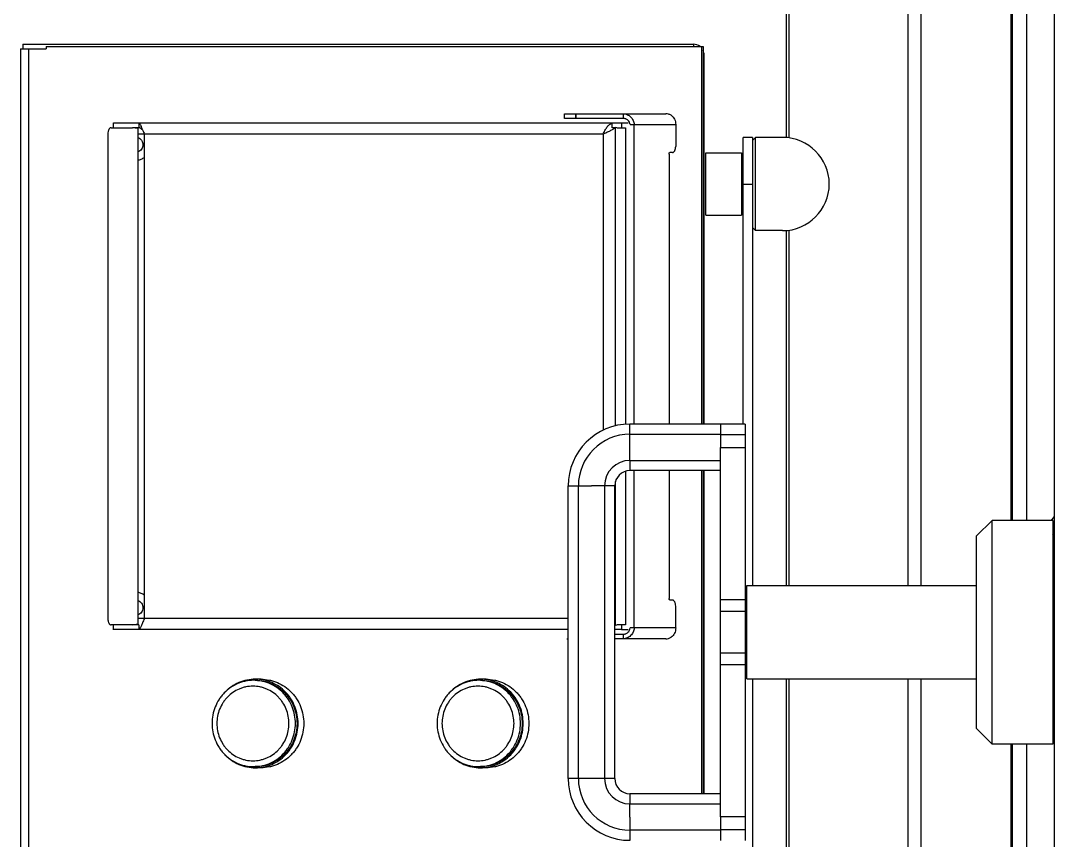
# Model space of a CAD drawing. Header units: millimetres. Extents: x -187347 to 135007, y -6415 to 292048.
# Drawn here: x -39837 to -39504.4, y 94412.8 to 94676.6 of the extents above; entities that cross this region are included whole.
import ezdxf

# ---------------------------------------------------------------- set-up
doc = ezdxf.new("R2010")
doc.units = ezdxf.units.MM
doc.header["$LTSCALE"] = 100
doc.layers.add('Layout Cabinplant', color=30, linetype='Continuous')

# ---------------------------------------------------------------- blocks, each defined once
blk = doc.blocks.new('Denester')
at = {"layer": 'Layout Cabinplant', "color": 0, "linetype": 'Continuous'}
for p, q in [((-917.9, -999.03), (-917.9, -2810.53)), ((-1004.08, -2029.35), (-1004.08, -1615.03)), ((-1003.21, -2029.45), (-1003.21, -1615.03)), ((-965.02, -1615.03), (-965.02, -2173.53)), ((-960.78, -2173.53), (-960.78, -1615.03)), ((-931.83, -2152.53), (-931.83, -1756.35)), ((-931.49, -1756.68), (-931.49, -2152.53)), ((-926.73, -2152.53), (-926.73, -1762.09)), ((-1249.83, -1999.28), (-1249.83, -2000.78)), ((-1249.83, -1999.28), (-1034.08, -1999.28)), ((-1034.08, -1999.28), (-1034.08, -2000.03)), ((-1250.58, -2000.78), (-1250.58, -2397.78)), ((-1250.58, -2000.78), (-1242.37, -2000.78)), ((-1247.98, -2397.78), (-1247.98, -2000.78)), ((-1242.37, -2000.03), (-1242.37, -2000.78)), ((-1242.37, -2000.03), (-1030.92, -2000.03)), ((-1031.31, -2121.53), (-1031.31, -2000.03)), ((-1030.92, -2000.03), (-1030.92, -2121.53)), ((-1030.58, -2121.53), (-1030.58, -2002.78)), ((-1075.54, -2023.16), (-1075.54, -2021.66)), ((-1075.54, -2021.66), (-1072, -2021.66)), ((-1072, -2021.66), (-1072, -2023.16)), ((-1072, -2021.66), (-1071.83, -2021.66)), ((-1071.83, -2023.16), (-1071.83, -2021.66)), ((-1071.83, -2021.66), (-1042.93, -2021.66)), ((-1056.64, -2021.66), (-1056.64, -2023.16)), ((-1220.92, -2024.66), (-1220.72, -2024.66)), ((-1220.72, -2026.16), (-1220.72, -2024.66)), ((-1057.19, -2024.66), (-1220.72, -2024.66)), ((-1212.57, -2024.66), (-1212.57, -2026.16)), ((-1211.57, -2026.75), (-1211.84, -2025.68)), ((-1056.64, -2023.16), (-1075.54, -2023.16)), ((-1060.18, -2026.16), (-1060.18, -2024.66)), ((-1057.19, -2024.66), (-1057.19, -2026.16)), ((-1055.04, -2024.66), (-1057.19, -2024.66)), ((-1054.38, -2025.16), (-1053.11, -2025.16)), ((-1053.11, -2121.53), (-1053.11, -2025.16)), ((-1053.11, -2025.16), (-1039.76, -2025.16)), ((-1039.76, -2025.16), (-1039.76, -2032.16)), ((-1222.49, -2028.16), (-1222.49, -2184.16)), ((-1221.49, -2026.16), (-1214.62, -2026.16)), ((-1212.57, -2026.16), (-1214.62, -2026.16)), ((-1212.87, -2026.44), (-1214.62, -2026.16)), ((-1212.87, -2026.44), (-1212.87, -2185.88)), ((-1212.87, -2028.16), (-1210.74, -2028.16)), ((-1210.74, -2184.16), (-1210.74, -2028.16)), ((-1210.74, -2028.16), (-1063.08, -2028.16)), ((-1063.08, -2028.16), (-1063.08, -2123.51)), ((-1059.27, -2026.16), (-1060.18, -2026.16)), ((-1059.15, -2122.11), (-1059.15, -2026.07)), ((-1058.68, -2026.16), (-1059.15, -2026.07)), ((-1058.68, -2026.16), (-1055.89, -2026.16)), ((-1055.89, -2026.16), (-1055.89, -2121.59)), ((-1018.08, -2121.53), (-1018.08, -2029.28)), ((-1015.08, -2029.28), (-1018.08, -2029.28)), ((-1015.08, -2029.28), (-1015.08, -2173.53)), ((-1015.08, -2030.28), (-1014.08, -2029.28)), ((-1014.08, -2059.28), (-1014.08, -2029.28)), ((-1005.33, -2029.28), (-1014.08, -2029.28)), ((-1041.9, -2034.66), (-1041.9, -2121.53)), ((-1040.82, -2034.16), (-1041.63, -2034.16)), ((-1030.08, -2054.28), (-1030.08, -2034.28)), ((-1030.08, -2034.28), (-1018.58, -2034.28)), ((-1018.58, -2034.28), (-1018.58, -2054.28)), ((-1018.08, -2044.28), (-1015.08, -2044.28)), ((-1030.08, -2054.28), (-1018.58, -2054.28)), ((-1015.08, -2058.28), (-1014.08, -2059.28)), ((-1004.08, -2173.53), (-1004.08, -2059.21)), ((-1003.21, -2173.53), (-1003.21, -2059.11)), ((-1005.33, -2059.28), (-1014.08, -2059.28)), ((-1054.47, -2124.8), (-1054.47, -2121.53)), ((-1017.37, -2121.53), (-1054.47, -2121.53)), ((-1025.37, -2121.53), (-1025.37, -2129.04)), ((-1017.37, -2121.53), (-1017.37, -2255.53)), ((-1054.47, -2133.25), (-1054.47, -2124.8)), ((-1054.47, -2124.8), (-1025.37, -2124.8)), ((-1017.37, -2125.06), (-1025.37, -2125.06)), ((-1025.37, -2248.01), (-1025.37, -2129.04)), ((-1025.37, -2129.04), (-1017.37, -2129.04)), ((-1054.47, -2133.25), (-1054.47, -2136.54)), ((-1054.47, -2133.25), (-1025.37, -2133.25)), ((-1055.89, -2136.75), (-1055.89, -2186.16)), ((-1025.37, -2136.53), (-1054.47, -2136.53)), ((-1053.11, -2187.16), (-1053.11, -2136.53)), ((-1041.9, -2136.53), (-1041.9, -2177.66)), ((-1031.31, -2240.53), (-1031.31, -2136.53)), ((-1030.92, -2136.53), (-1030.92, -2240.53)), ((-1030.58, -2240.53), (-1030.58, -2136.53)), ((-1074.37, -2235.63), (-1074.37, -2141.43)), ((-1074.37, -2141.43), (-1071.1, -2141.43)), ((-1071.1, -2141.43), (-1071.1, -2235.63)), ((-1071.1, -2141.43), (-1066.87, -2141.43)), ((-1059.36, -2141.43), (-1066.87, -2141.43)), ((-1062.65, -2141.43), (-1062.65, -2235.63)), ((-1059.37, -2235.63), (-1059.37, -2141.43)), ((-1059.15, -2186.25), (-1059.15, -2140.01)), ((-918.77, -2152.53), (-917.9, -2151.36)), ((-937.9, -2152.53), (-942.9, -2157.53)), ((-937.9, -2224.53), (-937.9, -2152.53)), ((-918.4, -2152.53), (-937.9, -2152.53)), ((-918.4, -2152.53), (-918.4, -2224.53)), ((-917.9, -2154.68), (-918.4, -2155.35)), ((-942.9, -2219.53), (-942.9, -2157.53)), ((-918.4, -2157.04), (-917.9, -2156.37)), ((-917.9, -2157.21), (-918.4, -2157.88)), ((-1016.87, -2203.53), (-1016.87, -2173.53)), ((-1016.87, -2173.53), (-942.9, -2173.53)), ((-918.4, -2173.53), (-917.9, -2173.53)), ((-1041.63, -2178.16), (-1040.82, -2178.16)), ((-1017.37, -2178.1), (-1025.37, -2178.1)), ((-1039.76, -2187.16), (-1039.76, -2180.16)), ((-1025.37, -2181.73), (-1017.37, -2181.73)), ((-1210.74, -2184.16), (-1212.87, -2184.16)), ((-1074.37, -2184.16), (-1210.74, -2184.16)), ((-1212.57, -2186.16), (-1221.49, -2186.16)), ((-1220.72, -2187.66), (-1220.92, -2187.66)), ((-1220.72, -2187.66), (-1220.72, -2186.16)), ((-1074.37, -2187.66), (-1220.72, -2187.66)), ((-1214.62, -2186.16), (-1212.87, -2185.88)), ((-1212.57, -2186.16), (-1212.57, -2187.66)), ((-1059.37, -2186.16), (-1059.27, -2186.16)), ((-1057.19, -2187.66), (-1059.37, -2187.66)), ((-1059.15, -2186.25), (-1058.68, -2186.16)), ((-1055.89, -2186.16), (-1058.68, -2186.16)), ((-1057.19, -2186.16), (-1057.19, -2187.66)), ((-1057.19, -2187.66), (-1055.04, -2187.66)), ((-1053.11, -2187.16), (-1054.38, -2187.16)), ((-1039.76, -2187.16), (-1053.11, -2187.16)), ((-1074.78, -2190.66), (-1074.37, -2190.66)), ((-1059.37, -2189.16), (-1056.64, -2189.16)), ((-1042.93, -2190.66), (-1059.37, -2190.66)), ((-1056.64, -2189.16), (-1056.64, -2190.66)), ((-1017.37, -2195.33), (-1025.37, -2195.33)), ((-1025.37, -2198.96), (-1017.37, -2198.96)), ((-1173.22, -2203.66), (-1175.05, -2203.66)), ((-1100.78, -2203.66), (-1102.6, -2203.66)), ((-1016.87, -2203.53), (-942.9, -2203.53)), ((-1015.08, -2203.53), (-1015.08, -2369.28)), ((-1004.08, -2339.35), (-1004.08, -2203.53)), ((-1003.21, -2339.45), (-1003.21, -2203.53)), ((-965.02, -2203.53), (-965.02, -2365.53)), ((-960.78, -2365.53), (-960.78, -2203.53)), ((-918.4, -2203.53), (-917.9, -2203.53)), ((-937.9, -2224.53), (-942.9, -2219.53)), ((-918.4, -2224.53), (-937.9, -2224.53)), ((-931.83, -2403.46), (-931.83, -2224.53)), ((-931.49, -2224.53), (-931.49, -2403.12)), ((-926.73, -2400.53), (-926.73, -2224.53)), ((-1173.22, -2232.16), (-1175.05, -2232.16)), ((-1100.78, -2232.16), (-1102.6, -2232.16)), ((-1071.1, -2235.63), (-1074.37, -2235.63)), ((-1062.65, -2235.63), (-1071.1, -2235.63)), ((-1059.36, -2235.63), (-1062.65, -2235.63)), ((-1054.47, -2240.52), (-1054.47, -2243.8)), ((-1025.37, -2240.53), (-1054.47, -2240.53)), ((-1054.47, -2248.02), (-1054.47, -2243.8)), ((-1054.47, -2243.8), (-1025.37, -2243.8)), ((-1054.47, -2248.02), (-1054.47, -2255.53)), ((-1025.37, -2248.01), (-1025.37, -2255.53)), ((-1017.37, -2248.01), (-1025.37, -2248.01)), ((-1025.37, -2252), (-1017.37, -2252)), ((-1025.37, -2252.25), (-1054.47, -2252.25))]:
    blk.add_line(p, q, dxfattribs=at)
for centre, radius, start, end in [((-1034.08, -2002.78), 3.5, 51.9681, 90), ((-1034.08, -2002.78), 3.5, 0, 25.5257), ((-1054.47, -2141.43), 19.89, 90, 180), ((-1054.47, -2141.43), 16.61, 90, 180), ((-1054.47, -2141.43), 8.17, 90, 180), ((-1054.47, -2141.43), 4.89, 90, 180), ((-1054.47, -2235.63), 19.89, 180, 270), ((-1054.47, -2235.63), 16.61, 180, 270), ((-1054.47, -2235.63), 8.17, 180, 270), ((-1054.47, -2235.63), 4.89, 180, 270)]:
    blk.add_arc(centre, radius, start, end, dxfattribs=at)
blk.add_ellipse((-1005.33, -2044.28), major_axis=(0, 15), ratio=1, start_param=3.141593, end_param=6.283185, dxfattribs=at)
for points, knots in [([(-1056.64, -2021.66), (-1056.43, -2021.66), (-1055.99, -2021.71), (-1055.35, -2021.91), (-1054.77, -2022.23), (-1054.24, -2022.67), (-1053.8, -2023.21), (-1053.34, -2024.01), (-1053.16, -2024.7), (-1053.11, -2025.16)], [0, 0, 0, 0, 0.120269, 0.241481, 0.364365, 0.48928, 0.616124, 0.744349, 1, 1, 1, 1]), ([(-1041.2, -2022.16), (-1041.46, -2022), (-1042.02, -2021.75), (-1042.63, -2021.66), (-1042.93, -2021.66)], [0, 0, 0, 0, 0.503549, 1, 1, 1, 1]), ([(-1041.2, -2022.16), (-1040.98, -2022.32), (-1040.57, -2022.71), (-1040.11, -2023.43), (-1039.83, -2024.27), (-1039.76, -2024.86), (-1039.76, -2025.16)], [0, 0, 0, 0, 0.237224, 0.484429, 0.739889, 1, 1, 1, 1]), ([(-1212.57, -2024.66), (-1212.54, -2024.66), (-1212.48, -2024.67), (-1212.39, -2024.73), (-1212.31, -2024.82), (-1212.22, -2024.93), (-1212.13, -2025.08), (-1212, -2025.33), (-1211.91, -2025.54), (-1211.84, -2025.68)], [0, 0, 0, 0, 0.064459, 0.139183, 0.23073, 0.342292, 0.475158, 0.629502, 1, 1, 1, 1]), ([(-1211.84, -2025.68), (-1211.81, -2025.76), (-1211.66, -2026.09), (-1211.53, -2026.42), (-1211.42, -2026.68)], [0, 0, 0, 0, 0.226768, 1, 1, 1, 1]), ([(-1063.08, -2028.16), (-1062.92, -2027.78), (-1062.65, -2027.22), (-1062.25, -2026.51), (-1061.92, -2026.03), (-1061.58, -2025.61), (-1061.11, -2025.15), (-1060.71, -2024.89), (-1060.43, -2024.78)], [0, 0, 0, 0, 0.284431, 0.422793, 0.555269, 0.679976, 0.795745, 1, 1, 1, 1]), ([(-1060.43, -2024.78), (-1060.4, -2024.74), (-1060.32, -2024.68), (-1060.22, -2024.66), (-1060.18, -2024.66)], [0, 0, 0, 0, 0.539952, 1, 1, 1, 1]), ([(-1054.38, -2025.16), (-1054.43, -2024.89), (-1054.61, -2024.37), (-1055.04, -2023.82), (-1055.48, -2023.49), (-1055.85, -2023.3), (-1056.24, -2023.19), (-1056.51, -2023.16), (-1056.64, -2023.16)], [0, 0, 0, 0, 0.248614, 0.501217, 0.627246, 0.752277, 0.876421, 1, 1, 1, 1]), ([(-1221.49, -2026.16), (-1221.55, -2026.16), (-1221.69, -2026.19), (-1221.88, -2026.31), (-1222.06, -2026.5), (-1222.21, -2026.75), (-1222.33, -2027.06), (-1222.45, -2027.53), (-1222.49, -2027.9), (-1222.49, -2028.16)], [0, 0, 0, 0, 0.082254, 0.173038, 0.277732, 0.398219, 0.533745, 0.681796, 1, 1, 1, 1]), ([(-1212.86, -2029.3), (-1212.63, -2029.39), (-1212.18, -2029.64), (-1211.66, -2030.2), (-1211.33, -2030.89), (-1211.21, -2031.66), (-1211.33, -2032.43), (-1211.66, -2033.12), (-1212.18, -2033.68), (-1212.63, -2033.93), (-1212.86, -2034.02)], [0, 0, 0, 0, 0.12325, 0.247767, 0.373511, 0.5, 0.626487, 0.752231, 0.876747, 1, 1, 1, 1]), ([(-1211.57, -2026.75), (-1211.65, -2026.66), (-1211.81, -2026.5), (-1212.06, -2026.31), (-1212.31, -2026.19), (-1212.49, -2026.16), (-1212.57, -2026.16)], [0, 0, 0, 0, 0.304739, 0.567919, 0.794944, 1, 1, 1, 1]), ([(-1211.42, -2026.68), (-1211.37, -2026.79), (-1211.15, -2027.29), (-1210.92, -2027.79), (-1210.74, -2028.16)], [0, 0, 0, 0, 0.237172, 1, 1, 1, 1]), ([(-1063.08, -2028.16), (-1062.71, -2027.98), (-1061.96, -2027.64), (-1061.03, -2027.21), (-1060.34, -2026.86), (-1059.88, -2026.6), (-1059.48, -2026.34), (-1059.25, -2026.16), (-1059.15, -2026.07)], [0, 0, 0, 0, 0.279425, 0.553923, 0.681871, 0.800107, 0.906598, 1, 1, 1, 1]), ([(-1040.82, -2034.16), (-1040.75, -2034.16), (-1040.61, -2034.13), (-1040.4, -2034.01), (-1040.22, -2033.82), (-1040.06, -2033.57), (-1039.93, -2033.26), (-1039.8, -2032.79), (-1039.76, -2032.42), (-1039.76, -2032.16)], [0, 0, 0, 0, 0.085651, 0.178972, 0.284969, 0.405557, 0.540168, 0.686527, 1, 1, 1, 1]), ([(-1212.86, -2036.6), (-1212.48, -2036.54), (-1211.72, -2036.32), (-1211.04, -2035.92), (-1210.73, -2035.68)], [0, 0, 0, 0, 0.4985, 1, 1, 1, 1]), ([(-1041.9, -2034.66), (-1041.9, -2034.6), (-1041.89, -2034.47), (-1041.84, -2034.33), (-1041.79, -2034.24), (-1041.74, -2034.2), (-1041.69, -2034.17), (-1041.65, -2034.16), (-1041.63, -2034.16)], [0, 0, 0, 0, 0.313706, 0.594176, 0.714852, 0.820907, 0.914352, 1, 1, 1, 1]), ([(-1210.73, -2176.64), (-1211.04, -2176.4), (-1211.72, -2176), (-1212.48, -2175.78), (-1212.86, -2175.72)], [0, 0, 0, 0, 0.5015, 1, 1, 1, 1]), ([(-1212.86, -2178.3), (-1212.63, -2178.39), (-1212.18, -2178.64), (-1211.66, -2179.2), (-1211.33, -2179.89), (-1211.21, -2180.66), (-1211.33, -2181.43), (-1211.66, -2182.12), (-1212.18, -2182.68), (-1212.63, -2182.93), (-1212.86, -2183.02)], [0, 0, 0, 0, 0.12325, 0.247767, 0.373511, 0.5, 0.626487, 0.752231, 0.876747, 1, 1, 1, 1]), ([(-1041.63, -2178.16), (-1041.65, -2178.16), (-1041.69, -2178.15), (-1041.74, -2178.12), (-1041.79, -2178.07), (-1041.84, -2177.99), (-1041.89, -2177.85), (-1041.9, -2177.72), (-1041.9, -2177.66)], [0, 0, 0, 0, 0.085648, 0.179093, 0.285149, 0.405824, 0.686294, 1, 1, 1, 1]), ([(-1039.76, -2180.16), (-1039.76, -2179.9), (-1039.8, -2179.52), (-1039.93, -2179.06), (-1040.06, -2178.75), (-1040.22, -2178.5), (-1040.4, -2178.31), (-1040.61, -2178.19), (-1040.75, -2178.16), (-1040.82, -2178.16)], [0, 0, 0, 0, 0.313473, 0.459832, 0.594443, 0.715031, 0.821028, 0.914349, 1, 1, 1, 1]), ([(-1222.49, -2184.16), (-1222.49, -2184.42), (-1222.45, -2184.79), (-1222.33, -2185.26), (-1222.21, -2185.57), (-1222.06, -2185.82), (-1221.88, -2186.01), (-1221.69, -2186.13), (-1221.55, -2186.16), (-1221.49, -2186.16)], [0, 0, 0, 0, 0.318204, 0.466255, 0.601781, 0.722268, 0.826962, 0.917746, 1, 1, 1, 1]), ([(-1210.74, -2184.16), (-1210.96, -2184.6), (-1211.25, -2185.25), (-1211.6, -2186.08), (-1211.76, -2186.46), (-1211.84, -2186.63)], [0, 0, 0, 0, 0.543944, 0.786754, 1, 1, 1, 1]), ([(-1211.84, -2186.63), (-1211.91, -2186.78), (-1212, -2186.99), (-1212.13, -2187.24), (-1212.22, -2187.39), (-1212.31, -2187.5), (-1212.39, -2187.59), (-1212.48, -2187.65), (-1212.54, -2187.66), (-1212.57, -2187.66)], [0, 0, 0, 0, 0.370499, 0.524844, 0.657709, 0.769271, 0.860817, 0.935542, 1, 1, 1, 1]), ([(-1059.15, -2186.25), (-1059.16, -2186.24), (-1059.23, -2186.18), (-1059.31, -2186.12), (-1059.36, -2186.08)], [0, 0, 0, 0, 0.240454, 1, 1, 1, 1]), ([(-1056.64, -2189.16), (-1056.51, -2189.16), (-1056.24, -2189.13), (-1055.85, -2189.02), (-1055.48, -2188.83), (-1055.04, -2188.5), (-1054.61, -2187.95), (-1054.43, -2187.43), (-1054.38, -2187.16)], [0, 0, 0, 0, 0.123579, 0.247721, 0.372752, 0.498781, 0.751384, 1, 1, 1, 1]), ([(-1053.11, -2187.16), (-1053.16, -2187.62), (-1053.34, -2188.31), (-1053.8, -2189.11), (-1054.24, -2189.65), (-1054.77, -2190.09), (-1055.35, -2190.41), (-1055.99, -2190.61), (-1056.43, -2190.66), (-1056.64, -2190.66)], [0, 0, 0, 0, 0.255652, 0.383876, 0.510721, 0.635636, 0.75852, 0.879732, 1, 1, 1, 1]), ([(-1039.76, -2187.16), (-1039.76, -2187.46), (-1039.83, -2188.05), (-1040.11, -2188.89), (-1040.57, -2189.61), (-1040.98, -2190), (-1041.2, -2190.16)], [0, 0, 0, 0, 0.260111, 0.515571, 0.762776, 1, 1, 1, 1]), ([(-1042.93, -2190.66), (-1042.63, -2190.66), (-1042.02, -2190.57), (-1041.46, -2190.32), (-1041.2, -2190.16)], [0, 0, 0, 0, 0.496446, 1, 1, 1, 1]), ([(-1175.57, -2204.02), (-1176.45, -2204.02), (-1177.77, -2204.15), (-1179.48, -2204.59), (-1181.13, -2205.21), (-1183.08, -2206.29), (-1184.79, -2207.74), (-1185.97, -2209.08), (-1187.01, -2210.55), (-1188.05, -2212.56), (-1188.82, -2215.19), (-1189.08, -2217.91), (-1188.82, -2220.63), (-1188.05, -2223.25), (-1187.01, -2225.27), (-1185.97, -2226.74), (-1184.79, -2228.08), (-1183.08, -2229.53), (-1181.13, -2230.61), (-1179.48, -2231.23), (-1177.77, -2231.67), (-1176.45, -2231.8), (-1175.57, -2231.8)], [0, 0, 0, 0, 0.061414, 0.092217, 0.123072, 0.184953, 0.247227, 0.27856, 0.309998, 0.373082, 0.436461, 0.5, 0.563539, 0.626918, 0.690002, 0.72144, 0.752773, 0.815047, 0.876928, 0.907783, 0.938586, 1, 1, 1, 1]), ([(-1175.05, -2203.66), (-1175.95, -2203.66), (-1177.76, -2203.85), (-1180.37, -2204.67), (-1182.77, -2206), (-1184.17, -2207.2), (-1184.8, -2207.86)], [0, 0, 0, 0, 0.248486, 0.49764, 0.748024, 1, 1, 1, 1]), ([(-1175.57, -2231.8), (-1174.7, -2231.8), (-1173.37, -2231.67), (-1171.67, -2231.23), (-1170.01, -2230.61), (-1168.06, -2229.53), (-1166.36, -2228.08), (-1165.18, -2226.74), (-1164.13, -2225.27), (-1163.09, -2223.25), (-1162.33, -2220.63), (-1162.07, -2217.91), (-1162.33, -2215.19), (-1163.09, -2212.56), (-1164.13, -2210.55), (-1165.18, -2209.08), (-1166.36, -2207.74), (-1168.06, -2206.29), (-1170.01, -2205.21), (-1171.67, -2204.59), (-1173.37, -2204.15), (-1174.7, -2204.02), (-1175.57, -2204.02)], [0, 0, 0, 0, 0.061414, 0.092217, 0.123072, 0.184953, 0.247227, 0.27856, 0.309998, 0.373082, 0.436461, 0.5, 0.563539, 0.626918, 0.690002, 0.72144, 0.752773, 0.815047, 0.876928, 0.907783, 0.938586, 1, 1, 1, 1]), ([(-1175.05, -2232.16), (-1174.15, -2232.16), (-1172.79, -2232.02), (-1171.04, -2231.57), (-1169.34, -2230.94), (-1167.34, -2229.83), (-1165.6, -2228.34), (-1164.39, -2226.96), (-1163.31, -2225.46), (-1162.25, -2223.39), (-1161.46, -2220.7), (-1161.19, -2217.91), (-1161.46, -2215.12), (-1162.25, -2212.43), (-1163.31, -2210.36), (-1164.39, -2208.86), (-1165.6, -2207.48), (-1167.34, -2205.99), (-1169.34, -2204.88), (-1171.04, -2204.25), (-1172.79, -2203.8), (-1174.15, -2203.66), (-1175.05, -2203.66)], [0, 0, 0, 0, 0.061415, 0.092217, 0.123072, 0.184954, 0.247226, 0.27856, 0.309997, 0.373082, 0.436461, 0.5, 0.563537, 0.626916, 0.69, 0.721437, 0.752771, 0.815044, 0.876926, 0.907781, 0.938585, 1, 1, 1, 1]), ([(-1175.05, -2204.02), (-1174.17, -2204.02), (-1172.85, -2204.15), (-1171.14, -2204.59), (-1169.49, -2205.21), (-1167.54, -2206.29), (-1165.83, -2207.74), (-1164.65, -2209.08), (-1163.61, -2210.55), (-1162.57, -2212.56), (-1161.8, -2215.19), (-1161.54, -2217.91), (-1161.8, -2220.63), (-1162.57, -2223.25), (-1163.61, -2225.27), (-1164.65, -2226.74), (-1165.83, -2228.08), (-1167.54, -2229.53), (-1169.49, -2230.61), (-1171.14, -2231.23), (-1172.85, -2231.67), (-1174.17, -2231.8), (-1175.05, -2231.8)], [0, 0, 0, 0, 0.061415, 0.092218, 0.123072, 0.184954, 0.247226, 0.27856, 0.309997, 0.373082, 0.436461, 0.499999, 0.563537, 0.626916, 0.69, 0.721437, 0.75277, 0.815044, 0.876926, 0.907781, 0.938585, 1, 1, 1, 1]), ([(-1173.22, -2203.66), (-1172.33, -2203.66), (-1170.97, -2203.8), (-1169.22, -2204.25), (-1167.52, -2204.88), (-1165.52, -2205.99), (-1163.77, -2207.48), (-1162.57, -2208.86), (-1161.49, -2210.36), (-1160.42, -2212.43), (-1159.64, -2215.12), (-1159.37, -2217.91), (-1159.64, -2220.7), (-1160.42, -2223.39), (-1161.49, -2225.46), (-1162.57, -2226.96), (-1163.77, -2228.34), (-1165.52, -2229.83), (-1167.52, -2230.94), (-1169.22, -2231.57), (-1170.97, -2232.02), (-1172.33, -2232.16), (-1173.22, -2232.16)], [0, 0, 0, 0, 0.061415, 0.092217, 0.123072, 0.184954, 0.247226, 0.27856, 0.309997, 0.373082, 0.436461, 0.5, 0.563537, 0.626916, 0.69, 0.721437, 0.752771, 0.815044, 0.876926, 0.907781, 0.938585, 1, 1, 1, 1]), ([(-1103.13, -2204.02), (-1104.01, -2204.02), (-1105.33, -2204.15), (-1107.03, -2204.59), (-1108.69, -2205.21), (-1110.64, -2206.29), (-1112.34, -2207.74), (-1113.52, -2209.08), (-1114.57, -2210.55), (-1115.61, -2212.56), (-1116.38, -2215.19), (-1116.64, -2217.91), (-1116.38, -2220.63), (-1115.61, -2223.25), (-1114.57, -2225.27), (-1113.52, -2226.74), (-1112.34, -2228.08), (-1110.64, -2229.53), (-1108.69, -2230.61), (-1107.03, -2231.23), (-1105.33, -2231.67), (-1104.01, -2231.8), (-1103.13, -2231.8)], [0, 0, 0, 0, 0.061414, 0.092217, 0.123072, 0.184953, 0.247227, 0.27856, 0.309998, 0.373082, 0.436461, 0.5, 0.563539, 0.626918, 0.690002, 0.72144, 0.752773, 0.815047, 0.876928, 0.907783, 0.938586, 1, 1, 1, 1]), ([(-1102.6, -2203.66), (-1103.5, -2203.66), (-1105.32, -2203.85), (-1107.92, -2204.67), (-1110.33, -2206), (-1111.72, -2207.2), (-1112.36, -2207.86)], [0, 0, 0, 0, 0.248486, 0.49764, 0.748024, 1, 1, 1, 1]), ([(-1103.13, -2231.8), (-1102.25, -2231.8), (-1100.93, -2231.67), (-1099.23, -2231.23), (-1097.57, -2230.61), (-1095.62, -2229.53), (-1093.92, -2228.08), (-1092.74, -2226.74), (-1091.69, -2225.27), (-1090.65, -2223.25), (-1089.88, -2220.63), (-1089.62, -2217.91), (-1089.88, -2215.19), (-1090.65, -2212.56), (-1091.69, -2210.55), (-1092.74, -2209.08), (-1093.92, -2207.74), (-1095.62, -2206.29), (-1097.57, -2205.21), (-1099.23, -2204.59), (-1100.93, -2204.15), (-1102.25, -2204.02), (-1103.13, -2204.02)], [0, 0, 0, 0, 0.061414, 0.092217, 0.123072, 0.184953, 0.247227, 0.27856, 0.309998, 0.373082, 0.436461, 0.5, 0.563539, 0.626918, 0.690002, 0.72144, 0.752773, 0.815047, 0.876928, 0.907783, 0.938586, 1, 1, 1, 1]), ([(-1102.6, -2232.16), (-1101.7, -2232.16), (-1100.35, -2232.02), (-1098.6, -2231.57), (-1096.9, -2230.94), (-1094.9, -2229.83), (-1093.15, -2228.34), (-1091.94, -2226.96), (-1090.87, -2225.46), (-1089.8, -2223.39), (-1089.01, -2220.7), (-1088.75, -2217.91), (-1089.01, -2215.12), (-1089.8, -2212.43), (-1090.87, -2210.36), (-1091.94, -2208.86), (-1093.15, -2207.48), (-1094.9, -2205.99), (-1096.9, -2204.88), (-1098.6, -2204.25), (-1100.35, -2203.8), (-1101.7, -2203.66), (-1102.6, -2203.66)], [0, 0, 0, 0, 0.061415, 0.092217, 0.123072, 0.184954, 0.247226, 0.27856, 0.309997, 0.373082, 0.436461, 0.5, 0.563537, 0.626916, 0.69, 0.721437, 0.752771, 0.815044, 0.876926, 0.907781, 0.938585, 1, 1, 1, 1]), ([(-1102.6, -2204.02), (-1101.72, -2204.02), (-1100.4, -2204.15), (-1098.7, -2204.59), (-1097.04, -2205.21), (-1095.09, -2206.29), (-1093.39, -2207.74), (-1092.21, -2209.08), (-1091.16, -2210.55), (-1090.12, -2212.56), (-1089.35, -2215.19), (-1089.1, -2217.91), (-1089.35, -2220.63), (-1090.12, -2223.25), (-1091.16, -2225.27), (-1092.21, -2226.74), (-1093.39, -2228.08), (-1095.09, -2229.53), (-1097.04, -2230.61), (-1098.7, -2231.23), (-1100.4, -2231.67), (-1101.72, -2231.8), (-1102.6, -2231.8)], [0, 0, 0, 0, 0.061415, 0.092218, 0.123072, 0.184954, 0.247226, 0.27856, 0.309997, 0.373082, 0.436461, 0.499999, 0.563537, 0.626916, 0.69, 0.721437, 0.75277, 0.815044, 0.876926, 0.907781, 0.938585, 1, 1, 1, 1]), ([(-1100.78, -2203.66), (-1099.88, -2203.66), (-1098.52, -2203.8), (-1096.78, -2204.25), (-1095.08, -2204.88), (-1093.08, -2205.99), (-1091.33, -2207.48), (-1090.12, -2208.86), (-1089.05, -2210.36), (-1087.98, -2212.43), (-1087.19, -2215.12), (-1086.93, -2217.91), (-1087.19, -2220.7), (-1087.98, -2223.39), (-1089.05, -2225.46), (-1090.12, -2226.96), (-1091.33, -2228.34), (-1093.08, -2229.83), (-1095.08, -2230.94), (-1096.78, -2231.57), (-1098.52, -2232.02), (-1099.88, -2232.16), (-1100.78, -2232.16)], [0, 0, 0, 0, 0.061415, 0.092217, 0.123072, 0.184954, 0.247226, 0.27856, 0.309997, 0.373082, 0.436461, 0.5, 0.563537, 0.626916, 0.69, 0.721437, 0.752771, 0.815044, 0.876926, 0.907781, 0.938585, 1, 1, 1, 1]), ([(-1175.83, -2205.91), (-1176.58, -2205.91), (-1177.73, -2206.03), (-1179.2, -2206.41), (-1180.63, -2206.94), (-1182.31, -2207.87), (-1183.78, -2209.12), (-1184.8, -2210.29), (-1185.71, -2211.55), (-1186.61, -2213.29), (-1187.27, -2215.56), (-1187.49, -2217.91), (-1187.27, -2220.26), (-1186.61, -2222.53), (-1185.71, -2224.27), (-1184.8, -2225.53), (-1183.78, -2226.7), (-1182.31, -2227.95), (-1180.63, -2228.88), (-1179.2, -2229.41), (-1177.73, -2229.79), (-1176.58, -2229.91), (-1175.83, -2229.91)], [0, 0, 0, 0, 0.061413, 0.092219, 0.123074, 0.184953, 0.247227, 0.278559, 0.309997, 0.373082, 0.436461, 0.499999, 0.563536, 0.626915, 0.689999, 0.721436, 0.752769, 0.815043, 0.876924, 0.90778, 0.938587, 1, 1, 1, 1]), ([(-1175.83, -2229.91), (-1175.07, -2229.91), (-1173.93, -2229.79), (-1172.46, -2229.41), (-1171.02, -2228.88), (-1169.34, -2227.95), (-1167.87, -2226.7), (-1166.85, -2225.53), (-1165.95, -2224.27), (-1165.05, -2222.53), (-1164.38, -2220.26), (-1164.16, -2217.91), (-1164.38, -2215.56), (-1165.05, -2213.29), (-1165.95, -2211.55), (-1166.85, -2210.29), (-1167.87, -2209.12), (-1169.34, -2207.87), (-1171.02, -2206.94), (-1172.46, -2206.41), (-1173.93, -2206.03), (-1175.07, -2205.91), (-1175.83, -2205.91)], [0, 0, 0, 0, 0.061413, 0.092219, 0.123074, 0.184953, 0.247227, 0.278559, 0.309997, 0.373082, 0.436461, 0.499999, 0.563536, 0.626915, 0.689999, 0.721436, 0.752769, 0.815043, 0.876924, 0.90778, 0.938587, 1, 1, 1, 1]), ([(-1103.38, -2205.91), (-1104.14, -2205.91), (-1105.28, -2206.03), (-1106.75, -2206.41), (-1108.18, -2206.94), (-1109.87, -2207.87), (-1111.34, -2209.12), (-1112.36, -2210.29), (-1113.26, -2211.55), (-1114.16, -2213.29), (-1114.82, -2215.56), (-1115.05, -2217.91), (-1114.82, -2220.26), (-1114.16, -2222.53), (-1113.26, -2224.27), (-1112.36, -2225.53), (-1111.34, -2226.7), (-1109.87, -2227.95), (-1108.18, -2228.88), (-1106.75, -2229.41), (-1105.28, -2229.79), (-1104.14, -2229.91), (-1103.38, -2229.91)], [0, 0, 0, 0, 0.061413, 0.092219, 0.123074, 0.184953, 0.247227, 0.278559, 0.309997, 0.373082, 0.436461, 0.499999, 0.563536, 0.626915, 0.689999, 0.721436, 0.752769, 0.815043, 0.876924, 0.90778, 0.938587, 1, 1, 1, 1]), ([(-1103.38, -2229.91), (-1102.62, -2229.91), (-1101.48, -2229.79), (-1100.01, -2229.41), (-1098.58, -2228.88), (-1096.89, -2227.95), (-1095.42, -2226.7), (-1094.41, -2225.53), (-1093.5, -2224.27), (-1092.6, -2222.53), (-1091.94, -2220.26), (-1091.72, -2217.91), (-1091.94, -2215.56), (-1092.6, -2213.29), (-1093.5, -2211.55), (-1094.41, -2210.29), (-1095.42, -2209.12), (-1096.89, -2207.87), (-1098.58, -2206.94), (-1100.01, -2206.41), (-1101.48, -2206.03), (-1102.62, -2205.91), (-1103.38, -2205.91)], [0, 0, 0, 0, 0.061413, 0.092219, 0.123074, 0.184953, 0.247227, 0.278559, 0.309997, 0.373082, 0.436461, 0.499999, 0.563536, 0.626915, 0.689999, 0.721436, 0.752769, 0.815043, 0.876924, 0.90778, 0.938587, 1, 1, 1, 1]), ([(-1184.82, -2227.95), (-1184.18, -2228.61), (-1182.78, -2229.81), (-1180.38, -2231.15), (-1177.77, -2231.97), (-1175.95, -2232.16), (-1175.05, -2232.16)], [0, 0, 0, 0, 0.251979, 0.502365, 0.751519, 1, 1, 1, 1]), ([(-1112.37, -2227.95), (-1111.74, -2228.61), (-1110.34, -2229.81), (-1107.93, -2231.15), (-1105.32, -2231.97), (-1103.51, -2232.16), (-1102.6, -2232.16)], [0, 0, 0, 0, 0.251979, 0.502365, 0.751519, 1, 1, 1, 1])]:
    blk.add_open_spline(points, degree=3, knots=knots, dxfattribs=at)

msp = doc.modelspace()

# ---------------------------------------------------------------- block references
at = {"layer": 'Layout Cabinplant', "color": 30}
msp.add_blockref('Denester', (-38586.46, 96668.29, 0), dxfattribs=at)

doc.saveas('drawing.dxf')
